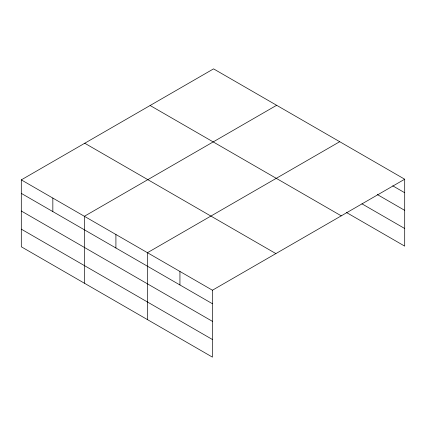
<?xml version="1.0" encoding="UTF-8"?>
<svg xmlns="http://www.w3.org/2000/svg" width="426" height="426" viewBox="0 0 426 426"><rect width="100%" height="100%" fill="white"/><g stroke="black" fill="none" stroke-linecap="round" stroke-linejoin="round"><path stroke-width="0.64" d="M212.436 321.353L212.436 290.223L21.3 179.873L21.3 246.782L212.436 357.132L212.436 321.353L21.3 211.003M346.556 212.558L404.7 246.127L404.7 179.218L213.564 68.868L21.3 179.873M276.639 105.286L84.375 216.286L84.375 283.194M339.714 141.698L147.449 252.703L147.449 319.612M212.436 290.223L404.7 179.218M392.729 185.821L404.7 192.733M377.335 194.554L404.7 210.353M361.946 203.825L404.7 228.506M150.117 105.499L341.253 215.849M84.747 143.243L275.883 253.592M21.3 193.383L212.436 303.733M21.3 229.156L212.436 339.511M179.942 271.463L179.942 284.973M115.915 234.497L115.915 248.007M52.84 198.079L52.84 211.589"/></g></svg>
